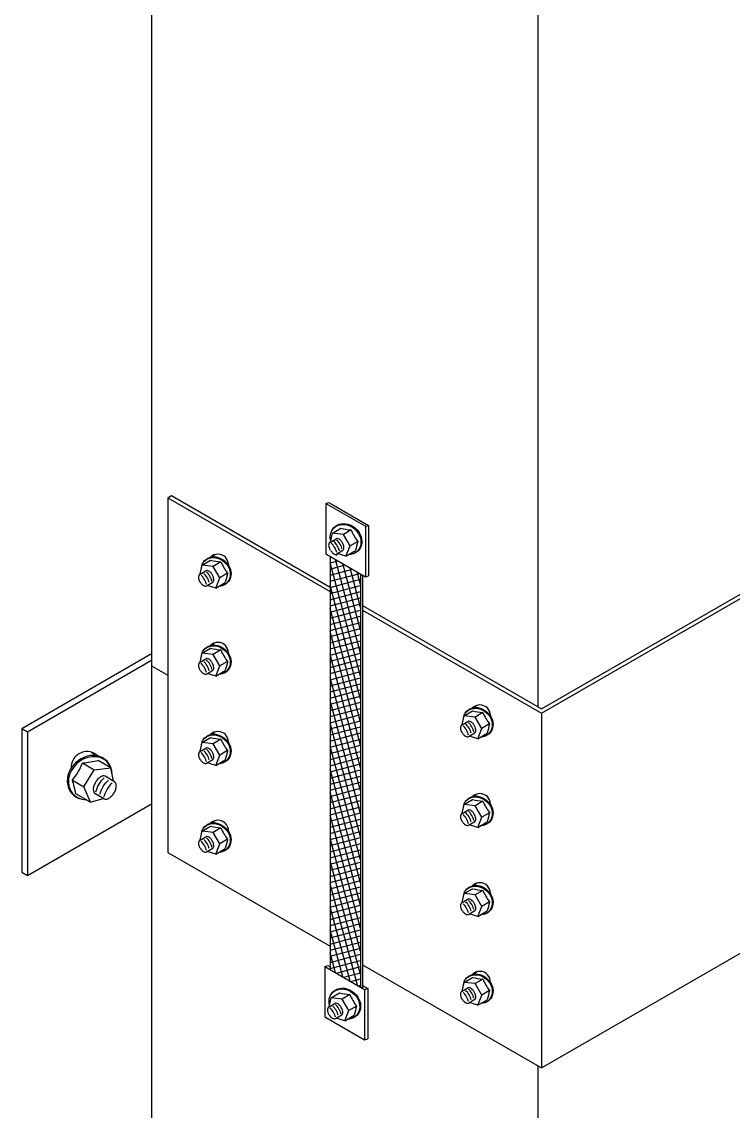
# Model space of a CAD drawing. Extents: x -8229 to 17635, y -14242 to -4883.
# Drawn here: x 2358.5 to 2606.9, y -12544.2 to -12163.7 of the extents above; entities that cross this region are included whole.
import ezdxf

# ---------------------------------------------------------------- set-up
doc = ezdxf.new("R2010")
doc.units = 0
doc.header["$LTSCALE"] = 100
doc.header["$MEASUREMENT"] = 0
doc.layers.add('TZ-TRAY', color=3, linetype='CONTINUOUS')

msp = doc.modelspace()

# ---------------------------------------------------------------- hatches: boundary and pattern name
at = {"layer": 'TZ-TRAY'}
h = msp.add_hatch(dxfattribs=at)
h.set_pattern_fill('ANSI37', color=256, scale=16.5888, angle=60, style=0)
h.set_pattern_definition([(15, (-3229.8877, -40895.7606), (0.53668717, -2.0029438), []), (285, (-3229.8877, -40895.7606), (-2.0029438, -0.53668717), [])])
h.paths.add_polyline_path([(2476.81, -12356.52), (2466.19, -12350.39), (2466.19, -12494.7), (2476.81, -12500.83)])

# ---------------------------------------------------------------- linework, layer by layer
for p, q in [((2538.81, -12403.03), (2538.81, -11763.48)), ((2539.88, -12403.65), (2784.94, -12262.17)), ((2539.88, -12405.2), (2786.23, -12262.97)), ((2409.48, -12329.91), (2410.82, -12329.14)), ((2410.82, -12329.14), (2466.19, -12361.11)), ((2409.48, -12329.91), (2466.19, -12362.66)), ((2409.48, -12329.91), (2409.48, -12453.78)), ((2464.66, -12331.9), (2465.72, -12331.58)), ((2464.66, -12331.9), (2464.66, -12349.5)), ((2464.66, -12331.9), (2478.53, -12339.91)), ((2465.72, -12331.58), (2466.53, -12332.04)), ((2466.53, -12332.04), (2479.59, -12339.59)), ((2466.93, -12342.33), (2469.86, -12340.6)), ((2478.53, -12339.91), (2479.59, -12339.59)), ((2478.53, -12339.91), (2478.53, -12357.51)), ((2479.59, -12339.59), (2479.59, -12357.19)), ((2466.02, -12345.59), (2468.21, -12344.29)), ((2466.29, -12345.41), (2466.93, -12342.33)), ((2470.79, -12342.76), (2466.93, -12342.33)), ((2473.46, -12341.18), (2470.79, -12342.76)), ((2473.15, -12346.77), (2470.79, -12342.76)), ((2468.4, -12349.59), (2470.63, -12348.27)), ((2471.66, -12350.35), (2473.15, -12346.77)), ((2471.66, -12350.35), (2475.01, -12348.38)), ((2475.83, -12345.19), (2473.15, -12346.77)), ((2421.48, -12353.45), (2424.41, -12351.72)), ((2428.01, -12352.3), (2425.33, -12353.88)), ((2464.66, -12349.5), (2478.53, -12357.51)), ((2466.19, -12350.39), (2466.19, -12494.7)), ((2471.66, -12350.35), (2468.65, -12349.42)), ((2420.57, -12356.71), (2422.76, -12355.4)), ((2420.83, -12356.53), (2421.48, -12353.45)), ((2425.33, -12353.88), (2421.48, -12353.45)), ((2427.7, -12357.89), (2425.33, -12353.88)), ((2430.67, -12353.32), (2430.67, -12353.5)), ((2422.95, -12360.71), (2425.18, -12359.38)), ((2426.21, -12361.47), (2427.7, -12357.89)), ((2426.21, -12361.47), (2429.55, -12359.5)), ((2430.37, -12356.31), (2427.7, -12357.89)), ((2476.81, -12356.52), (2476.81, -12500.83)), ((2477.41, -12356.87), (2477.41, -12501.18)), ((2478.53, -12357.51), (2479.59, -12357.19)), ((2426.21, -12361.47), (2423.2, -12360.54)), ((2477.41, -12367.59), (2539.88, -12403.65)), ((2477.41, -12369.14), (2539.88, -12405.2)), ((2421.48, -12384.24), (2424.41, -12382.51)), ((2420.57, -12387.49), (2422.76, -12386.19)), ((2420.83, -12387.32), (2421.48, -12384.24)), ((2425.33, -12384.66), (2421.48, -12384.24)), ((2428.01, -12383.09), (2425.33, -12384.66)), ((2427.7, -12388.67), (2425.33, -12384.66)), ((2430.67, -12384.11), (2430.67, -12384.29)), ((2403.82, -12388.58), (2409.48, -12391.84)), ((2422.95, -12391.49), (2425.18, -12390.17)), ((2426.21, -12392.26), (2427.7, -12388.67)), ((2426.21, -12392.26), (2429.55, -12390.28)), ((2430.37, -12387.1), (2427.7, -12388.67)), ((2539.88, -12529.06), (2786.23, -12386.83)), ((2426.21, -12392.26), (2423.2, -12391.33)), ((2539.88, -12405.2), (2553.29, -12397.46)), ((2512.93, -12406.07), (2515.86, -12404.34)), ((2519.46, -12404.92), (2516.78, -12406.5)), ((2539.88, -12405.2), (2539.88, -12529.06)), ((2539.88, -12405.2), (2539.88, -12529.06)), ((2512.02, -12409.33), (2514.21, -12408.02)), ((2512.28, -12409.15), (2512.93, -12406.07)), ((2516.78, -12406.5), (2512.93, -12406.07)), ((2519.15, -12410.51), (2516.78, -12406.5)), ((2521.82, -12408.93), (2519.15, -12410.51)), ((2522.12, -12405.94), (2522.12, -12406.12)), ((2514.4, -12413.33), (2516.63, -12412)), ((2517.66, -12414.09), (2514.65, -12413.16)), ((2517.66, -12414.09), (2519.15, -12410.51)), ((2517.66, -12414.09), (2521, -12412.12)), ((2420.83, -12418.46), (2421.48, -12415.38)), ((2421.48, -12415.38), (2424.41, -12413.65)), ((2425.33, -12415.81), (2421.48, -12415.38)), ((2428.01, -12414.23), (2425.33, -12415.81)), ((2427.7, -12419.82), (2425.33, -12415.81)), ((2430.67, -12415.25), (2430.67, -12415.43)), ((2420.57, -12418.64), (2422.76, -12417.34)), ((2426.21, -12423.4), (2427.7, -12419.82)), ((2430.37, -12418.24), (2427.7, -12419.82)), ((2375.76, -12424.07), (2375.76, -12424.34)), ((2379.75, -12422.54), (2383.76, -12424.9)), ((2383.76, -12424.9), (2389.55, -12424.26)), ((2389.55, -12424.26), (2385.15, -12421.66)), ((2390.51, -12428.88), (2389.55, -12424.26)), ((2422.95, -12422.64), (2425.18, -12421.31)), ((2426.21, -12423.4), (2423.2, -12422.47)), ((2426.21, -12423.4), (2429.55, -12421.43)), ((2380.21, -12430.92), (2383.76, -12424.9)), ((2390.91, -12429.15), (2387.62, -12427.19)), ((2376.2, -12428.55), (2380.21, -12430.92)), ((2382.45, -12436.29), (2380.21, -12430.92)), ((2382.45, -12436.29), (2377.43, -12433.33)), ((2382.45, -12436.29), (2386.96, -12434.9)), ((2387.34, -12435.15), (2383.99, -12433.16)), ((2512.93, -12437.04), (2515.86, -12435.3)), ((2519.46, -12435.89), (2516.78, -12437.46)), ((2512.02, -12440.29), (2514.21, -12438.99)), ((2512.28, -12440.12), (2512.93, -12437.04)), ((2516.78, -12437.46), (2512.93, -12437.04)), ((2519.15, -12441.47), (2516.78, -12437.46)), ((2521.82, -12439.9), (2519.15, -12441.47)), ((2522.12, -12436.91), (2522.12, -12437.09)), ((2514.4, -12444.29), (2516.63, -12442.97)), ((2517.66, -12445.06), (2519.15, -12441.47)), ((2517.66, -12445.06), (2521, -12443.08)), ((2420.83, -12449.43), (2421.48, -12446.35)), ((2421.48, -12446.35), (2424.41, -12444.62)), ((2425.33, -12446.77), (2421.48, -12446.35)), ((2428.01, -12445.2), (2425.33, -12446.77)), ((2427.7, -12450.78), (2425.33, -12446.77)), ((2430.67, -12446.22), (2430.67, -12446.4)), ((2517.66, -12445.06), (2514.65, -12444.13)), ((2420.57, -12449.6), (2422.76, -12448.3)), ((2426.21, -12454.37), (2427.7, -12450.78)), ((2430.37, -12449.21), (2427.7, -12450.78)), ((2409.48, -12453.78), (2466.19, -12486.52)), ((2422.95, -12453.61), (2425.18, -12452.28)), ((2426.21, -12454.37), (2423.2, -12453.44)), ((2426.21, -12454.37), (2429.55, -12452.4)), ((2512.93, -12468.18), (2515.86, -12466.45)), ((2512.02, -12471.44), (2514.21, -12470.14)), ((2512.28, -12471.26), (2512.93, -12468.18)), ((2516.78, -12468.61), (2512.93, -12468.18)), ((2519.46, -12467.03), (2516.78, -12468.61)), ((2519.15, -12472.62), (2516.78, -12468.61)), ((2522.12, -12468.05), (2522.12, -12468.23)), ((2514.4, -12475.44), (2516.63, -12474.11)), ((2517.66, -12476.2), (2519.15, -12472.62)), ((2521.82, -12471.04), (2519.15, -12472.62)), ((2517.66, -12476.2), (2514.65, -12475.27)), ((2517.66, -12476.2), (2521, -12474.23)), ((2477.41, -12493), (2539.88, -12529.06)), ((2464.33, -12493.62), (2465.39, -12493.3)), ((2464.33, -12493.62), (2464.33, -12511.23)), ((2464.33, -12493.62), (2478.2, -12501.63)), ((2465.39, -12493.3), (2466.19, -12493.77)), ((2477.41, -12500.24), (2479.26, -12501.31)), ((2512.28, -12502.23), (2512.93, -12499.15)), ((2512.93, -12499.15), (2515.86, -12497.42)), ((2516.78, -12499.57), (2512.93, -12499.15)), ((2519.46, -12498), (2516.78, -12499.57)), ((2519.15, -12503.58), (2516.78, -12499.57)), ((2522.12, -12499.02), (2522.12, -12499.2)), ((2465.86, -12507.65), (2466.5, -12504.57)), ((2466.5, -12504.57), (2469.44, -12502.84)), ((2470.36, -12505), (2466.5, -12504.57)), ((2473.03, -12503.42), (2470.36, -12505)), ((2478.2, -12501.63), (2479.26, -12501.31)), ((2478.2, -12501.63), (2478.2, -12519.24)), ((2479.26, -12501.31), (2479.26, -12518.92)), ((2512.02, -12502.4), (2514.21, -12501.1)), ((2517.66, -12507.17), (2519.15, -12503.58)), ((2521.82, -12502.01), (2519.15, -12503.58)), ((2465.6, -12507.83), (2467.79, -12506.53)), ((2472.73, -12509.01), (2470.36, -12505)), ((2475.4, -12507.43), (2472.73, -12509.01)), ((2514.4, -12506.4), (2516.63, -12505.08)), ((2517.66, -12507.17), (2514.65, -12506.24)), ((2517.66, -12507.17), (2521, -12505.2)), ((2464.33, -12511.23), (2478.2, -12519.24)), ((2467.97, -12511.83), (2470.21, -12510.5)), ((2471.24, -12512.59), (2468.23, -12511.66)), ((2471.24, -12512.59), (2472.73, -12509.01)), ((2471.24, -12512.59), (2474.58, -12510.62)), ((2478.2, -12519.24), (2479.26, -12518.92)), ((2538.81, -12877.38), (2538.81, -12528.44))]:
    msp.add_line(p, q, dxfattribs=at)
at = {"layer": 'TZ-TRAY', "flags": 128}
for points in [[(2403.82, -11621.84), (2403.82, -12799.44)], [(2403.82, -12384.49), (2358.52, -12410.64), (2358.52, -12460.64), (2360.52, -12461.8)], [(2403.82, -12386.8), (2360.52, -12411.8), (2360.52, -12461.8), (2403.82, -12436.8)], [(2360.52, -12411.8), (2358.52, -12410.64)]]:
    msp.add_lwpolyline(points, dxfattribs=at)
at = {"layer": 'TZ-TRAY'}
for centre, radius, start, end in [((2476.2, -12312.79), 28.53, 257.1731, 264.4973), ((2468.56, -12344.88), 0.686, 82.4929, 120.5459), ((2468.56, -12344.88), 0.686, 120.5459, 120.8783), ((2468.43, -12345.86), 1.68, 58.4319, 82.4929), ((2467.85, -12346.81), 2.79, 42.9088, 58.4319), ((2489.8, -12334.25), 17.75, 203.0076, 218.0842), ((2467.3, -12346.53), 1.68, 158.5989, 182.6599), ((2468.42, -12346.48), 2.79, 182.6599, 198.183), ((2466.38, -12346.17), 0.686, 120.5459, 158.5989), ((2469.93, -12345.98), 4.39, 198.183, 210.5459), ((2466.38, -12346.17), 0.686, 120.2136, 120.5459), ((2470.21, -12346.14), 4.39, 210.5459, 222.9088), ((2466.68, -12347.9), 4.39, 30.5459, 42.9088), ((2466.68, -12347.9), 4.39, 18.183, 30.5459), ((2470.23, -12347.71), 0.686, 295.7147, 300.5459), ((2470.23, -12347.71), 0.686, 300.5459, 338.5989), ((2468.2, -12347.4), 2.79, 2.6599, 18.183), ((2469.31, -12347.35), 1.68, 338.5989, 2.6599), ((2537.08, -12362.68), 63.7, 164.0649, 167.0269), ((2426.98, -12353.33), 3.69, 90.1609, 134.4495), ((2430.74, -12323.9), 28.53, 257.1731, 264.4973), ((2428.32, -12352.56), 3.69, 132.1192, 147.431), ((2428.32, -12352.56), 3.69, 132.1192, 147.431), ((2426.98, -12353.33), 3.69, 0.1609, 90.1609), ((2444.34, -12345.36), 17.75, 203.0076, 218.0842), ((2469.04, -12347.23), 2.79, 222.9088, 238.4319), ((2468.46, -12348.18), 1.68, 238.4319, 262.4929), ((2468.33, -12349.16), 0.686, 262.4929, 300.5459), ((2468.05, -12349), 0.686, 300.5459, 305.3772), ((2423.11, -12356), 0.686, 82.4929, 120.5459), ((2423.11, -12356), 0.686, 120.5459, 120.8783), ((2422.98, -12356.98), 1.68, 58.4319, 82.4929), ((2422.4, -12357.93), 2.79, 42.9088, 58.4319), ((2421.23, -12359.01), 4.39, 30.5459, 42.9088), ((2421.85, -12357.65), 1.68, 158.5989, 182.6599), ((2422.96, -12357.6), 2.79, 182.6599, 198.183), ((2420.93, -12357.29), 0.686, 120.5459, 158.5989), ((2424.48, -12357.1), 4.39, 198.183, 210.5459), ((2420.93, -12357.29), 0.686, 120.2136, 120.5459), ((2424.53, -12357.07), 4.39, 210.5459, 222.9088), ((2423.36, -12358.16), 2.79, 222.9088, 238.4319), ((2421.23, -12359.01), 4.39, 18.183, 30.5459), ((2424.78, -12358.82), 0.686, 295.7147, 300.5459), ((2424.78, -12358.82), 0.686, 300.5459, 338.5989), ((2422.75, -12358.51), 2.79, 2.6599, 18.183), ((2423.86, -12358.46), 1.68, 338.5989, 2.6599), ((2491.63, -12373.8), 63.7, 164.0649, 167.0269), ((2422.78, -12359.1), 1.68, 238.4319, 262.4929), ((2422.65, -12360.09), 0.686, 262.4929, 300.5459), ((2422.6, -12360.12), 0.686, 300.5459, 305.3772), ((2426.98, -12384.12), 3.69, 90.1609, 134.4495), ((2430.74, -12354.69), 28.53, 257.1731, 264.4973), ((2428.32, -12383.34), 3.69, 132.1192, 147.431), ((2428.32, -12383.34), 3.69, 132.1192, 147.431), ((2426.98, -12384.12), 3.69, 0.1609, 90.1609), ((2423.11, -12386.78), 0.686, 82.4929, 120.5459), ((2423.11, -12386.78), 0.686, 120.5459, 120.8783), ((2422.98, -12387.76), 1.68, 58.4319, 82.4929), ((2422.4, -12388.71), 2.79, 42.9088, 58.4319), ((2444.34, -12376.15), 17.75, 203.0076, 218.0842), ((2421.85, -12388.44), 1.68, 158.5989, 182.6599), ((2422.96, -12388.38), 2.79, 182.6599, 198.183), ((2420.93, -12388.07), 0.686, 120.5459, 158.5989), ((2424.48, -12387.89), 4.39, 198.183, 210.5459), ((2420.93, -12388.07), 0.686, 120.2136, 120.5459), ((2424.53, -12387.85), 4.39, 210.5459, 222.9088), ((2421.23, -12389.8), 4.39, 30.5459, 42.9088), ((2421.23, -12389.8), 4.39, 18.183, 30.5459), ((2424.78, -12389.61), 0.686, 295.7147, 300.5459), ((2424.78, -12389.61), 0.686, 300.5459, 338.5989), ((2422.74, -12389.3), 2.79, 2.6599, 18.183), ((2423.85, -12389.25), 1.68, 338.5989, 2.6599), ((2491.63, -12404.59), 63.7, 164.0649, 167.0269), ((2423.36, -12388.94), 2.79, 222.9088, 238.4319), ((2422.77, -12389.89), 1.68, 238.4319, 262.4929), ((2422.65, -12390.87), 0.686, 262.4929, 300.5459), ((2422.6, -12390.9), 0.686, 300.5459, 305.3772), ((2518.43, -12405.95), 3.69, 90.1609, 134.4495), ((2522.19, -12376.52), 28.53, 257.1731, 264.4973), ((2519.77, -12405.18), 3.69, 132.1192, 147.431), ((2519.77, -12405.18), 3.69, 132.1192, 147.431), ((2518.43, -12405.95), 3.69, 0.1609, 90.1609), ((2535.79, -12397.98), 17.75, 203.0076, 218.0842), ((2512.38, -12409.91), 0.686, 120.5459, 158.5989), ((2512.38, -12409.91), 0.686, 120.2136, 120.5459), ((2514.56, -12408.62), 0.686, 82.4929, 120.5459), ((2514.56, -12408.62), 0.686, 120.5459, 120.8783), ((2514.43, -12409.6), 1.68, 58.4319, 82.4929), ((2513.85, -12410.55), 2.79, 42.9088, 58.4319), ((2512.68, -12411.63), 4.39, 30.5459, 42.9088), ((2512.68, -12411.63), 4.39, 18.183, 30.5459), ((2583.08, -12426.42), 63.7, 164.0649, 167.0269), ((2426.98, -12415.26), 3.69, 90.1609, 134.4495), ((2428.32, -12414.49), 3.69, 132.1192, 147.431), ((2428.32, -12414.49), 3.69, 132.1192, 147.431), ((2426.98, -12415.26), 3.69, 0.1609, 90.1609), ((2513.3, -12410.27), 1.68, 158.5989, 182.6599), ((2514.41, -12410.22), 2.79, 182.6599, 198.183), ((2515.93, -12409.72), 4.39, 198.183, 210.5459), ((2515.98, -12409.69), 4.39, 210.5459, 222.9088), ((2514.81, -12410.78), 2.79, 222.9088, 238.4319), ((2514.23, -12411.72), 1.68, 238.4319, 262.4929), ((2514.1, -12412.71), 0.686, 262.4929, 300.5459), ((2514.05, -12412.74), 0.686, 300.5459, 305.3772), ((2516.23, -12411.44), 0.686, 295.7147, 300.5459), ((2516.23, -12411.44), 0.686, 300.5459, 338.5989), ((2514.2, -12411.13), 2.79, 2.6599, 18.183), ((2515.31, -12411.08), 1.68, 338.5989, 2.6599), ((2430.74, -12385.84), 28.53, 257.1731, 264.4973), ((2444.34, -12407.29), 17.75, 203.0076, 218.0842), ((2381.29, -12424.08), 5.53, 89.8391, 179.8391), ((2381.29, -12424.08), 5.53, 45.5505, 89.8391), ((2379.28, -12422.92), 5.53, 32.569, 47.8808), ((2379.28, -12422.92), 5.53, 32.569, 47.8808), ((2421.85, -12419.58), 1.68, 158.5989, 182.6599), ((2422.96, -12419.53), 2.79, 182.6599, 198.183), ((2420.93, -12419.22), 0.686, 120.5459, 158.5989), ((2424.48, -12419.03), 4.39, 198.183, 210.5459), ((2420.93, -12419.22), 0.686, 120.2136, 120.5459), ((2423.11, -12417.93), 0.686, 82.4929, 120.5459), ((2423.11, -12417.93), 0.686, 120.5459, 120.8783), ((2422.98, -12418.91), 1.68, 58.4319, 82.4929), ((2422.4, -12419.86), 2.79, 42.9088, 58.4319), ((2421.23, -12420.94), 4.39, 30.5459, 42.9088), ((2421.23, -12420.94), 4.39, 18.183, 30.5459), ((2422.75, -12420.45), 2.79, 2.6599, 18.183), ((2423.86, -12420.39), 1.68, 338.5989, 2.6599), ((2491.63, -12435.73), 63.7, 164.0649, 167.0269), ((2355.25, -12412.13), 26.62, 321.9158, 336.9924), ((2375.65, -12379.94), 42.79, 275.5027, 282.8269), ((2424.53, -12419), 4.39, 210.5459, 222.9088), ((2423.36, -12420.09), 2.79, 222.9088, 238.4319), ((2422.78, -12421.03), 1.68, 238.4319, 262.4929), ((2422.65, -12422.02), 0.686, 262.4929, 300.5459), ((2422.6, -12422.05), 0.686, 300.5459, 305.3772), ((2424.78, -12420.76), 0.686, 295.7147, 300.5459), ((2424.78, -12420.76), 0.686, 300.5459, 338.5989), ((2389.92, -12432.61), 6.58, 137.0912, 149.4541), ((2388.17, -12430.97), 4.18, 121.5681, 137.0912), ((2387.29, -12429.55), 2.52, 97.5071, 121.5681), ((2387.1, -12428.08), 1.03, 59.4541, 97.5071), ((2387.1, -12428.08), 1.03, 59.1217, 59.4541), ((2284.32, -12454.78), 95.55, 12.9731, 15.9351), ((2385.98, -12431.78), 2.52, 177.3401, 201.4011), ((2387.64, -12431.86), 4.18, 161.817, 177.3401), ((2389.92, -12432.61), 6.58, 149.4541, 161.817), ((2385.04, -12429.74), 6.58, 329.4541, 341.817), ((2390.37, -12430.02), 1.03, 59.4541, 59.7864), ((2390.37, -12430.02), 1.03, 21.4011, 59.4541), ((2387.32, -12430.48), 4.18, 341.817, 357.3401), ((2388.99, -12430.56), 2.52, 357.3401, 21.4011), ((2384.59, -12432.32), 1.03, 201.4011, 239.4541), ((2384.59, -12432.32), 1.03, 239.4541, 244.2853), ((2387.79, -12434.22), 1.03, 239.4541, 277.5071), ((2387.87, -12434.26), 1.03, 234.6228, 239.4541), ((2387.6, -12432.74), 2.52, 277.5071, 301.5681), ((2386.73, -12431.32), 4.18, 301.5681, 317.0912), ((2384.97, -12429.69), 6.58, 317.0912, 329.4541), ((2518.43, -12436.92), 3.69, 90.1609, 134.4495), ((2522.19, -12407.49), 28.53, 257.1731, 264.4973), ((2519.77, -12436.14), 3.69, 132.1192, 147.431), ((2519.77, -12436.14), 3.69, 132.1192, 147.431), ((2518.43, -12436.92), 3.69, 0.1609, 90.1609), ((2535.79, -12428.95), 17.75, 203.0076, 218.0842), ((2514.56, -12439.58), 0.686, 82.4929, 120.5459), ((2514.56, -12439.58), 0.686, 120.5459, 120.8783), ((2514.43, -12440.56), 1.68, 58.4319, 82.4929), ((2513.85, -12441.51), 2.79, 42.9088, 58.4319), ((2512.68, -12442.6), 4.39, 30.5459, 42.9088), ((2583.08, -12457.38), 63.7, 164.0649, 167.0269), ((2426.98, -12446.23), 3.69, 90.1609, 134.4495), ((2428.32, -12445.45), 3.69, 132.1192, 147.431), ((2428.32, -12445.45), 3.69, 132.1192, 147.431), ((2426.98, -12446.23), 3.69, 357.4714, 90.1609), ((2513.3, -12441.24), 1.68, 158.5989, 182.6599), ((2514.41, -12441.18), 2.79, 182.6599, 198.183), ((2512.38, -12440.87), 0.686, 120.5459, 158.5989), ((2515.93, -12440.69), 4.39, 198.183, 210.5459), ((2512.38, -12440.87), 0.686, 120.2136, 120.5459), ((2515.98, -12440.65), 4.39, 210.5459, 222.9088), ((2514.81, -12441.74), 2.79, 222.9088, 238.4319), ((2512.68, -12442.6), 4.39, 18.183, 30.5459), ((2516.23, -12442.41), 0.686, 295.7147, 300.5459), ((2516.23, -12442.41), 0.686, 300.5459, 338.5989), ((2514.2, -12442.1), 2.79, 2.6599, 18.183), ((2515.31, -12442.05), 1.68, 338.5989, 2.6599), ((2430.74, -12416.8), 28.53, 257.1731, 264.4973), ((2444.34, -12438.26), 17.75, 203.0076, 218.0842), ((2514.23, -12442.69), 1.68, 238.4319, 262.4929), ((2514.1, -12443.67), 0.686, 262.4929, 300.5459), ((2514.05, -12443.7), 0.686, 300.5459, 305.3772), ((2421.85, -12450.55), 1.68, 158.5989, 182.6599), ((2422.96, -12450.5), 2.79, 182.6599, 198.183), ((2420.93, -12450.19), 0.686, 120.5459, 158.5989), ((2424.48, -12450), 4.39, 198.183, 210.5459), ((2420.93, -12450.19), 0.686, 120.2136, 120.5459), ((2423.11, -12448.89), 0.686, 82.4929, 120.5459), ((2423.11, -12448.89), 0.686, 120.5459, 120.8783), ((2422.98, -12449.88), 1.68, 58.4319, 82.4929), ((2422.4, -12450.82), 2.79, 42.9088, 58.4319), ((2421.23, -12451.91), 4.39, 30.5459, 42.9088), ((2421.23, -12451.91), 4.39, 18.183, 30.5459), ((2422.75, -12451.41), 2.79, 2.6599, 18.183), ((2423.86, -12451.36), 1.68, 338.5989, 2.6599), ((2491.63, -12466.7), 63.7, 164.0649, 167.0269), ((2424.53, -12449.97), 4.39, 210.5459, 222.9088), ((2423.36, -12451.05), 2.79, 222.9088, 238.4319), ((2422.78, -12452), 1.68, 238.4319, 262.4929), ((2422.65, -12452.98), 0.686, 262.4929, 300.5459), ((2422.6, -12453.01), 0.686, 300.5459, 305.3772), ((2424.78, -12451.72), 0.686, 295.7147, 300.5459), ((2424.78, -12451.72), 0.686, 300.5459, 338.5989), ((2518.43, -12468.06), 3.69, 90.1609, 134.4495), ((2522.19, -12438.64), 28.53, 257.1731, 264.4973), ((2519.77, -12467.29), 3.69, 132.1192, 147.431), ((2519.77, -12467.29), 3.69, 132.1192, 147.431), ((2518.43, -12468.06), 3.69, 0.1609, 90.1609), ((2514.56, -12470.73), 0.686, 82.4929, 120.5459), ((2514.56, -12470.73), 0.686, 120.5459, 120.8783), ((2514.43, -12471.71), 1.68, 58.4319, 82.4929), ((2513.85, -12472.66), 2.79, 42.9088, 58.4319), ((2535.79, -12460.09), 17.75, 203.0076, 218.0842), ((2513.3, -12472.38), 1.68, 158.5989, 182.6599), ((2514.41, -12472.33), 2.79, 182.6599, 198.183), ((2512.38, -12472.02), 0.686, 120.5459, 158.5989), ((2515.93, -12471.83), 4.39, 198.183, 210.5459), ((2512.38, -12472.02), 0.686, 120.2136, 120.5459), ((2515.98, -12471.8), 4.39, 210.5459, 222.9088), ((2512.68, -12473.74), 4.39, 30.5459, 42.9088), ((2512.68, -12473.74), 4.39, 18.183, 30.5459), ((2516.23, -12473.56), 0.686, 295.7147, 300.5459), ((2516.23, -12473.56), 0.686, 300.5459, 338.5989), ((2514.2, -12473.25), 2.79, 2.6599, 18.183), ((2515.31, -12473.19), 1.68, 338.5989, 2.6599), ((2583.08, -12488.53), 63.7, 164.0649, 167.0269), ((2514.81, -12472.89), 2.79, 222.9088, 238.4319), ((2514.23, -12473.83), 1.68, 238.4319, 262.4929), ((2514.1, -12474.82), 0.686, 262.4929, 300.5459), ((2514.05, -12474.85), 0.686, 300.5459, 305.3772), ((2518.43, -12499.03), 3.69, 90.1609, 134.4495), ((2519.77, -12498.25), 3.69, 132.1192, 147.431), ((2519.77, -12498.25), 3.69, 132.1192, 147.431), ((2518.43, -12499.03), 3.69, 357.4714, 90.1609), ((2522.19, -12469.6), 28.53, 257.1731, 264.4973), ((2535.79, -12491.06), 17.75, 203.0076, 218.0842), ((2475.77, -12475.02), 28.53, 257.1731, 264.4973), ((2489.37, -12496.48), 17.75, 203.0076, 218.0842), ((2513.3, -12503.35), 1.68, 158.5989, 182.6599), ((2514.41, -12503.29), 2.79, 182.6599, 198.183), ((2512.38, -12502.98), 0.686, 120.5459, 158.5989), ((2515.93, -12502.8), 4.39, 198.183, 210.5459), ((2512.38, -12502.98), 0.686, 120.2136, 120.5459), ((2514.56, -12501.69), 0.686, 82.4929, 120.5459), ((2514.56, -12501.69), 0.686, 120.5459, 120.8783), ((2514.43, -12502.67), 1.68, 58.4319, 82.4929), ((2513.85, -12503.62), 2.79, 42.9088, 58.4319), ((2512.68, -12504.71), 4.39, 30.5459, 42.9088), ((2512.68, -12504.71), 4.39, 18.183, 30.5459), ((2514.2, -12504.21), 2.79, 2.6599, 18.183), ((2515.31, -12504.16), 1.68, 338.5989, 2.6599), ((2583.08, -12519.5), 63.7, 164.0649, 167.0269), ((2466.88, -12508.77), 1.68, 158.5989, 182.6599), ((2465.96, -12508.41), 0.686, 120.5459, 158.5989), ((2465.96, -12508.41), 0.686, 120.2136, 120.5459), ((2468.14, -12507.12), 0.686, 120.5459, 120.8783), ((2468.14, -12507.12), 0.686, 82.4929, 120.5459), ((2468.01, -12508.1), 1.68, 58.4319, 82.4929), ((2467.43, -12509.05), 2.79, 42.9088, 58.4319), ((2466.25, -12510.13), 4.39, 30.5459, 42.9088), ((2466.25, -12510.13), 4.39, 18.183, 30.5459), ((2536.65, -12524.92), 63.7, 164.0649, 167.0269), ((2515.98, -12502.76), 4.39, 210.5459, 222.9088), ((2514.81, -12503.85), 2.79, 222.9088, 238.4319), ((2514.23, -12504.8), 1.68, 238.4319, 262.4929), ((2514.1, -12505.78), 0.686, 262.4929, 300.5459), ((2514.05, -12505.81), 0.686, 300.5459, 305.3772), ((2516.23, -12504.52), 0.686, 295.7147, 300.5459), ((2516.23, -12504.52), 0.686, 300.5459, 338.5989), ((2467.99, -12508.72), 2.79, 182.6599, 198.183), ((2469.51, -12508.22), 4.39, 198.183, 210.5459), ((2469.56, -12508.19), 4.39, 210.5459, 222.9088), ((2468.38, -12509.28), 2.79, 222.9088, 238.4319), ((2467.8, -12510.22), 1.68, 238.4319, 262.4929), ((2467.67, -12511.21), 0.686, 262.4929, 300.5459), ((2467.63, -12511.24), 0.686, 300.5459, 305.3772), ((2469.81, -12509.95), 0.686, 295.7147, 300.5459), ((2469.81, -12509.95), 0.686, 300.5459, 338.5989), ((2467.77, -12509.63), 2.79, 2.6599, 18.183), ((2468.88, -12509.58), 1.68, 338.5989, 2.6599)]:
    msp.add_arc(centre, radius, start, end, dxfattribs=at)
at = {"layer": 'TZ-TRAY', "extrusion": (0, 0, -1)}
for centre, major_axis, ratio, start_param, end_param in [((2471.55, -12344.52), (4.21, -3.92), 0.847403, 2.21616, 6.992994), ((2426.22, -12355.85), (4, -3.72), 0.847403, 2.454007, 6.988372), ((2426.22, -12386.63), (4, -3.72), 0.847403, 2.454007, 6.988372), ((2517.67, -12408.47), (4, -3.72), 0.847403, 2.454007, 6.988372), ((2426.22, -12417.78), (4, -3.72), 0.847403, 2.454007, 6.988372), ((2386.34, -12430.48), (-1.78, -3), 0.280445, 0.634827, 2.510715), ((2386.34, -12430.48), (-1.78, -3), 0.280445, 3.099332, 3.141593), ((2387.78, -12431.33), (-1.78, -3), 0.280445, 0.661128, 2.519496), ((2389.22, -12432.19), (-1.78, -3), 0.280445, 0.599977, 2.467271), ((2517.67, -12439.43), (4, -3.72), 0.847403, 2.454007, 6.988372), ((2426.22, -12448.74), (4, -3.72), 0.847403, 2.454007, 6.988372), ((2517.67, -12470.58), (4, -3.72), 0.847403, 2.454007, 6.988372), ((2517.67, -12501.54), (4, -3.72), 0.847403, 2.454007, 6.988372), ((2471.13, -12506.76), (4.21, -3.92), 0.847403, 2.21616, 6.992994)]:
    msp.add_ellipse(centre, major_axis=major_axis, ratio=ratio, start_param=start_param, end_param=end_param, dxfattribs=at)
at = {"layer": 'TZ-TRAY'}
for centre, major_axis, ratio, start_param, end_param in [((2469.07, -12346.48), (1.19, -2), 0.280445, 3.099332, 3.141593), ((2469.07, -12346.48), (1.19, -2), 0.280445, 0.634827, 2.510715), ((2467.15, -12347.62), (1.19, -2), 0.280445, 0.599977, 2.467271), ((2468.11, -12347.05), (1.19, -2), 0.280445, 0.661128, 2.519496), ((2423.61, -12357.6), (1.19, -2), 0.280445, 3.099332, 3.141593), ((2423.61, -12357.6), (1.19, -2), 0.280445, 0.634827, 2.510715), ((2421.69, -12358.73), (1.19, -2), 0.280445, 0.599977, 2.467271), ((2422.65, -12358.16), (1.19, -2), 0.280445, 0.661128, 2.519496), ((2423.61, -12388.38), (1.19, -2), 0.280445, 3.099332, 3.141593), ((2423.61, -12388.38), (1.19, -2), 0.280445, 0.634827, 2.510715), ((2421.69, -12389.52), (1.19, -2), 0.280445, 0.599977, 2.467271), ((2422.65, -12388.95), (1.19, -2), 0.280445, 0.661128, 2.519496), ((2514.1, -12410.79), (1.19, -2), 0.280445, 0.661128, 2.519496), ((2515.06, -12410.22), (1.19, -2), 0.280445, 3.099332, 3.141593), ((2515.06, -12410.22), (1.19, -2), 0.280445, 0.634827, 2.510715), ((2513.15, -12411.35), (1.19, -2), 0.280445, 0.599977, 2.467271), ((2382.44, -12427.86), (-5.99, -5.58), 0.847403, 2.454007, 6.988372), ((2421.69, -12420.67), (1.19, -2), 0.280445, 0.599977, 2.467271), ((2422.65, -12420.1), (1.19, -2), 0.280445, 0.661128, 2.519496), ((2423.61, -12419.53), (1.19, -2), 0.280445, 3.099332, 3.141593), ((2423.61, -12419.53), (1.19, -2), 0.280445, 0.634827, 2.510715), ((2514.1, -12441.75), (1.19, -2), 0.280445, 0.661128, 2.519496), ((2515.06, -12441.18), (1.19, -2), 0.280445, 3.099332, 3.141593), ((2515.06, -12441.18), (1.19, -2), 0.280445, 0.634827, 2.510715), ((2513.15, -12442.32), (1.19, -2), 0.280445, 0.599977, 2.467271), ((2421.69, -12451.63), (1.19, -2), 0.280445, 0.599977, 2.467271), ((2422.65, -12451.06), (1.19, -2), 0.280445, 0.661128, 2.519496), ((2423.61, -12450.49), (1.19, -2), 0.280445, 3.099332, 3.141593), ((2423.61, -12450.49), (1.19, -2), 0.280445, 0.634827, 2.510715), ((2515.06, -12472.33), (1.19, -2), 0.280445, 3.099332, 3.141593), ((2513.15, -12473.47), (1.19, -2), 0.280445, 0.599977, 2.467271), ((2514.11, -12472.9), (1.19, -2), 0.280445, 0.661128, 2.519496), ((2515.06, -12472.33), (1.19, -2), 0.280445, 0.634827, 2.510715), ((2513.15, -12504.43), (1.19, -2), 0.280445, 0.599977, 2.467271), ((2514.11, -12503.86), (1.19, -2), 0.280445, 0.661128, 2.519496), ((2515.06, -12503.29), (1.19, -2), 0.280445, 3.099332, 3.141593), ((2515.06, -12503.29), (1.19, -2), 0.280445, 0.634827, 2.510715), ((2466.72, -12509.86), (1.19, -2), 0.280445, 0.599977, 2.467271), ((2467.68, -12509.29), (1.19, -2), 0.280445, 0.661128, 2.519496), ((2468.64, -12508.72), (1.19, -2), 0.280445, 3.099332, 3.141593), ((2468.64, -12508.72), (1.19, -2), 0.280445, 0.634827, 2.510715)]:
    msp.add_ellipse(centre, major_axis=major_axis, ratio=ratio, start_param=start_param, end_param=end_param, dxfattribs=at)
for points in [[(2466.6, -12341.72), (2466.8, -12341.21), (2467.09, -12340.75), (2468.12, -12339.65), (2469.02, -12339.19), (2471.01, -12338.86), (2472.1, -12339), (2474.13, -12339.83), (2475.06, -12340.53), (2476.47, -12342.26), (2476.95, -12343.29), (2477.3, -12345.37), (2477.17, -12346.4), (2476.33, -12348.15), (2475.62, -12348.86), (2474.47, -12349.42), (2474.18, -12349.52), (2473.88, -12349.6)], [(2421.51, -12353.19), (2421.7, -12352.7), (2421.98, -12352.26), (2422.95, -12351.23), (2423.81, -12350.78), (2425.7, -12350.47), (2426.74, -12350.6), (2428.66, -12351.4), (2429.55, -12352.06), (2430.89, -12353.7), (2431.35, -12354.68), (2431.68, -12356.65), (2431.55, -12357.64), (2430.75, -12359.3), (2430.08, -12359.97), (2428.99, -12360.5), (2428.72, -12360.6), (2428.43, -12360.68)], [(2421.51, -12383.98), (2421.7, -12383.49), (2421.98, -12383.05), (2422.95, -12382.01), (2423.81, -12381.57), (2425.7, -12381.26), (2426.74, -12381.39), (2428.66, -12382.18), (2429.55, -12382.85), (2430.89, -12384.49), (2431.34, -12385.47), (2431.67, -12387.44), (2431.55, -12388.42), (2430.75, -12390.09), (2430.08, -12390.76), (2428.99, -12391.29), (2428.71, -12391.39), (2428.43, -12391.46)], [(2512.96, -12405.81), (2513.15, -12405.32), (2513.43, -12404.88), (2514.41, -12403.85), (2515.26, -12403.4), (2517.15, -12403.09), (2518.19, -12403.22), (2520.11, -12404.02), (2521, -12404.68), (2522.34, -12406.32), (2522.8, -12407.3), (2523.13, -12409.27), (2523, -12410.26), (2522.2, -12411.92), (2521.53, -12412.59), (2520.44, -12413.12), (2520.17, -12413.22), (2519.88, -12413.3)], [(2421.51, -12415.12), (2421.7, -12414.64), (2421.98, -12414.19), (2422.95, -12413.16), (2423.81, -12412.71), (2425.7, -12412.4), (2426.74, -12412.53), (2428.66, -12413.33), (2429.55, -12413.99), (2430.89, -12415.63), (2431.35, -12416.61), (2431.68, -12418.58), (2431.55, -12419.57), (2430.75, -12421.23), (2430.08, -12421.9), (2428.99, -12422.43), (2428.72, -12422.53), (2428.43, -12422.61)], [(2389.49, -12423.87), (2389.21, -12423.14), (2388.79, -12422.48), (2387.33, -12420.93), (2386.05, -12420.26), (2383.21, -12419.79), (2381.65, -12419.99), (2378.77, -12421.18), (2377.44, -12422.17), (2375.43, -12424.64), (2374.74, -12426.11), (2374.25, -12429.06), (2374.44, -12430.54), (2375.63, -12433.04), (2376.64, -12434.05), (2378.28, -12434.84), (2378.69, -12434.99), (2379.11, -12435.1)], [(2512.96, -12436.77), (2513.15, -12436.29), (2513.43, -12435.85), (2514.41, -12434.81), (2515.26, -12434.37), (2517.15, -12434.05), (2518.19, -12434.19), (2520.11, -12434.98), (2521, -12435.64), (2522.34, -12437.29), (2522.8, -12438.27), (2523.13, -12440.24), (2523, -12441.22), (2522.2, -12442.89), (2521.53, -12443.56), (2520.44, -12444.09), (2520.17, -12444.19), (2519.88, -12444.26)], [(2421.51, -12446.09), (2421.7, -12445.6), (2421.98, -12445.16), (2422.95, -12444.12), (2423.81, -12443.68), (2425.7, -12443.37), (2426.74, -12443.5), (2428.66, -12444.29), (2429.55, -12444.96), (2430.89, -12446.6), (2431.35, -12447.58), (2431.68, -12449.55), (2431.55, -12450.54), (2430.75, -12452.2), (2430.08, -12452.87), (2428.99, -12453.4), (2428.72, -12453.5), (2428.43, -12453.57)], [(2512.96, -12467.92), (2513.16, -12467.44), (2513.43, -12466.99), (2514.41, -12465.96), (2515.26, -12465.51), (2517.15, -12465.2), (2518.19, -12465.33), (2520.11, -12466.13), (2521, -12466.79), (2522.34, -12468.43), (2522.8, -12469.41), (2523.13, -12471.38), (2523, -12472.37), (2522.2, -12474.03), (2521.53, -12474.7), (2520.44, -12475.23), (2520.17, -12475.33), (2519.88, -12475.41)], [(2512.96, -12498.89), (2513.16, -12498.4), (2513.43, -12497.96), (2514.41, -12496.92), (2515.26, -12496.48), (2517.15, -12496.17), (2518.19, -12496.3), (2520.11, -12497.09), (2521, -12497.76), (2522.34, -12499.4), (2522.8, -12500.38), (2523.13, -12502.35), (2523, -12503.33), (2522.2, -12505), (2521.53, -12505.67), (2520.44, -12506.2), (2520.17, -12506.3), (2519.88, -12506.37)], [(2466.17, -12503.96), (2466.38, -12503.45), (2466.67, -12502.98), (2467.69, -12501.89), (2468.59, -12501.42), (2470.59, -12501.09), (2471.68, -12501.23), (2473.7, -12502.07), (2474.63, -12502.77), (2476.05, -12504.5), (2476.52, -12505.53), (2476.87, -12507.6), (2476.74, -12508.64), (2475.9, -12510.39), (2475.19, -12511.1), (2474.04, -12511.66), (2473.76, -12511.76), (2473.46, -12511.84)]]:
    msp.add_open_spline(points, degree=3, knots=[2.821499, 2.821499, 2.821499, 2.821499, 3.145042, 3.145042, 3.720912, 3.720912, 4.296781, 4.296781, 4.872651, 4.872651, 5.44852, 5.44852, 6.024389, 6.024389, 6.600259, 6.600259, 6.778555, 6.778555, 6.778555, 6.778555], dxfattribs=at)

doc.saveas('drawing.dxf')
